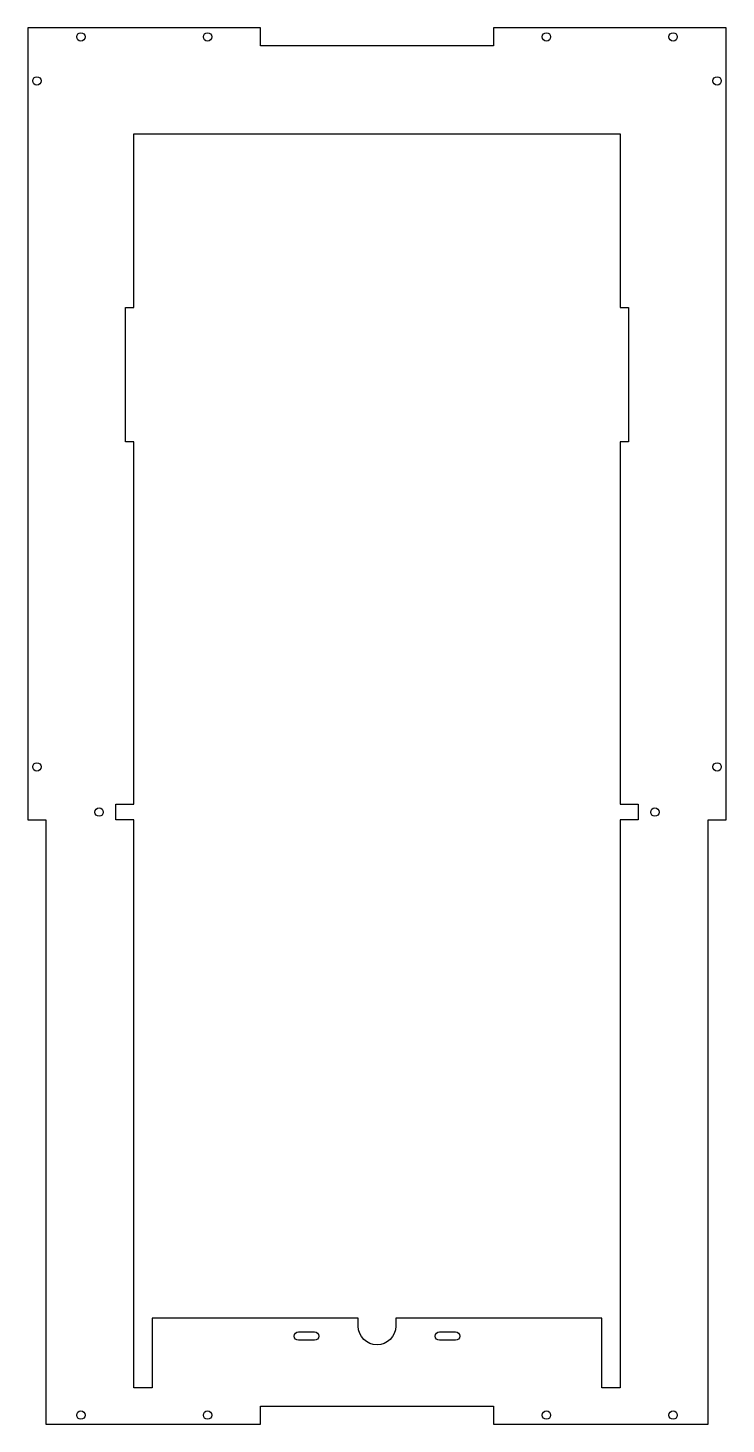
# Model space of a CAD drawing. Header units: millimetres. Extents: x -173 to 87, y -520 to 0.
import ezdxf

# ---------------------------------------------------------------- set-up
doc = ezdxf.new("R2010")
doc.units = ezdxf.units.MM

msp = doc.modelspace()

# ---------------------------------------------------------------- linework, layer by layer
msp.add_lwpolyline([(79.95, -520), (79.95, -295), (86.67, -295), (86.67, 0), (0, 0), (0, -6.72), (-86.67, -6.72), (-86.67, 0), (-173.33, 0), (-173.33, -295), (-166.61, -295), (-166.61, -520), (-86.67, -520), (-86.67, -513.28), (0, -513.28), (0, -520)], close=True)
for points in [[(-50.33, -483.5), (-50.33, -480.5), (-127.11, -480.5), (-127.11, -506.56), (-133.83, -506.56), (-133.83, -295), (-140.55, -295), (-140.55, -289.12), (-133.83, -289.12), (-133.83, -154.12), (-136.98, -154.12), (-136.98, -104.12), (-133.83, -104.12), (-133.83, -39.5), (47.17, -39.5), (47.17, -104.12), (50.32, -104.12), (50.32, -154.12), (47.17, -154.12), (47.17, -289.12), (53.89, -289.12), (53.89, -295), (47.17, -295), (47.17, -506.56), (40.45, -506.56), (40.45, -480.5), (-36.33, -480.5), (-36.33, -483.5, -1)], [(-66.61, -485.65, -1), (-66.61, -488.8), (-72.61, -488.8, -1), (-72.61, -485.65)], [(-20.05, -488.8, -1), (-20.05, -485.65), (-14.05, -485.65, -1), (-14.05, -488.8)]]:
    msp.add_lwpolyline(points, format="xyb", close=True)
for centre, radius in [((-153.58, -3.36), 1.57), ((-106.42, -3.36), 1.57), ((19.75, -3.36), 1.57), ((66.92, -3.36), 1.57), ((-169.97, -19.75), 1.57), ((83.31, -19.75), 1.57), ((-169.97, -275.25), 1.57), ((83.31, -275.25), 1.57), ((-146.83, -292.06), 1.57), ((60.17, -292.06), 1.57), ((-153.58, -516.64), 1.57), ((-106.42, -516.64), 1.58), ((19.75, -516.64), 1.58), ((66.92, -516.64), 1.57)]:
    msp.add_circle(centre, radius)

doc.saveas('drawing.dxf')
